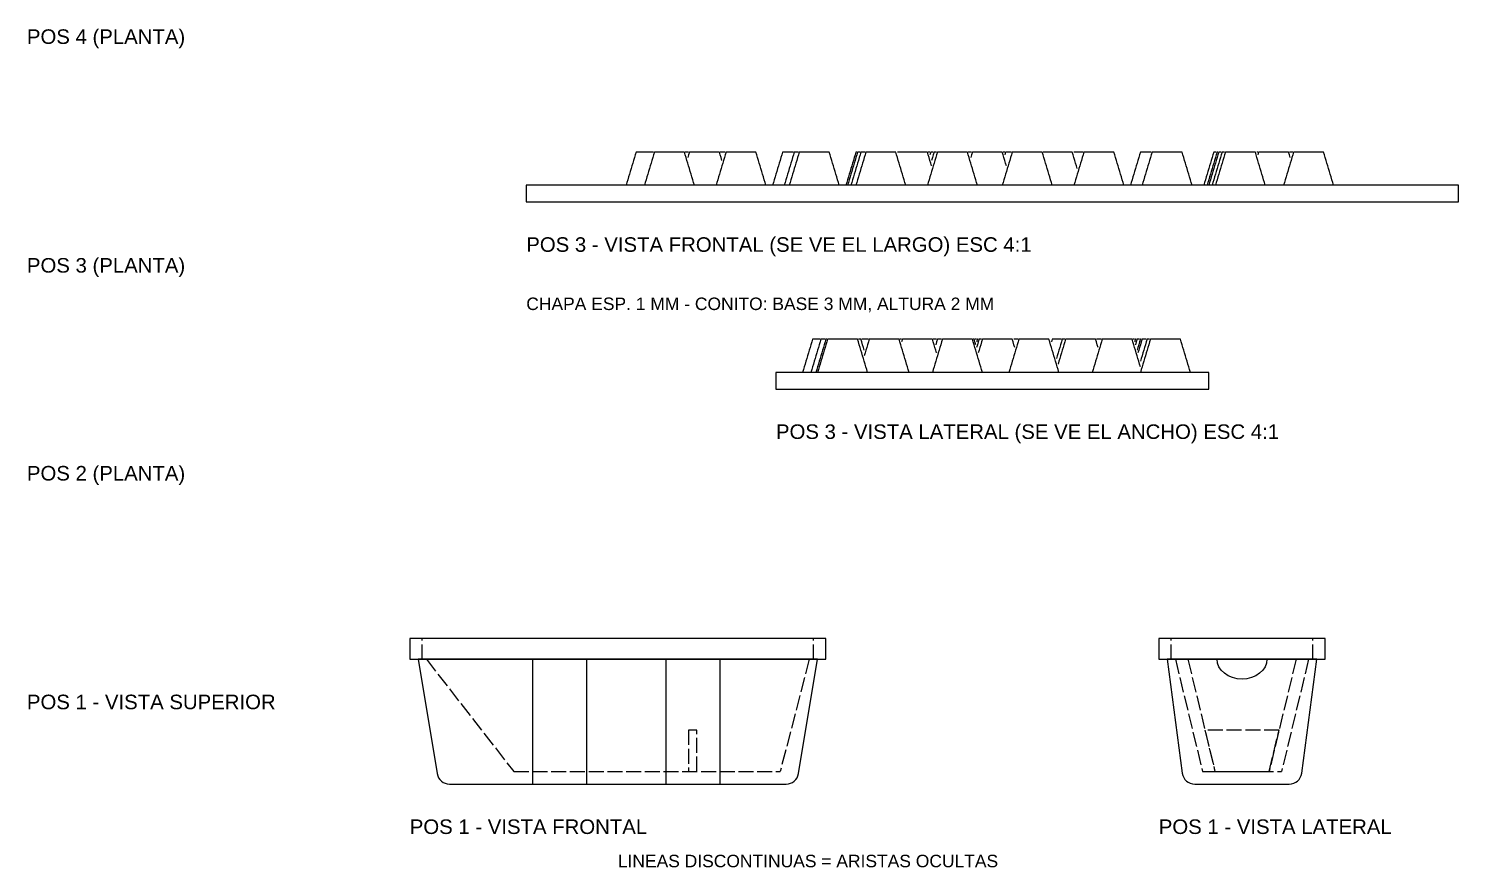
# Model space of a CAD drawing. Header units: millimetres. Extents: x -60 to 672, y -170 to 270.
# Drawn here: x 328.4 to 672, y -20 to 181.7 of the extents above; entities that cross this region are included whole.
import ezdxf

# ---------------------------------------------------------------- set-up
doc = ezdxf.new("R2010")
doc.units = ezdxf.units.MM
doc.linetypes.add('ACAD_ISO02W100', pattern=[15, 12, -3])
doc.styles.get("Standard").update_dxf_attribs({"font": 'arial.ttf'})

msp = doc.modelspace()

# ---------------------------------------------------------------- linework, layer by layer
at = {"linetype": 'ACAD_ISO02W100', "ltscale": 0.3}
for p, q in [((423, 30), (423, 35)), ((517, 30), (517, 35)), ((603, 30), (603, 35)), ((637, 30), (637, 35)), ((423, 30), (517, 30)), ((424, 30), (445, 3)), ((424, 30), (427.68, 25.26)), ((516, 30), (509, 3)), ((603, 30), (607, 30)), ((604, 30), (610.5, 3)), ((607, 30), (613.5, 3)), ((633, 30), (626.5, 3)), ((636, 30), (629.5, 3)), ((637, 30), (633, 30)), ((445, 3), (509, 3)), ((610.5, 3), (629.5, 3))]:
    msp.add_line(p, q, dxfattribs=at)
for p, q in [((449.5, 30), (449.5, 0)), ((462.5, 30), (462.5, 0)), ((481.5, 30), (481.5, 0)), ((494.5, 30), (494.5, 0))]:
    msp.add_line(p, q)
for points in [[(478.6, 152), (478.4, 152), (478.2, 152), (478, 152), (477.8, 152), (477.6, 152), (477.4, 152), (477.2, 152), (477, 152), (476.8, 152), (476.6, 152), (476.4, 152), (476.2, 152), (476, 152), (475.8, 152), (475.6, 152), (475.4, 152), (475.2, 152), (475, 152), (474.8, 152), (474.6, 152), (474.4, 152), (474.2, 151.33), (474, 150.67), (473.8, 150), (473.6, 149.33), (473.4, 148.67), (473.2, 148), (473, 147.33), (472.8, 146.67), (472.6, 146), (472.4, 145.33), (472.2, 144.67), (472, 144)], [(488.4, 144), (488.2, 144.67), (488, 145.33), (487.8, 146), (487.6, 146.67), (487.4, 147.33), (487.2, 148), (487, 148.67), (486.8, 149.33), (486.6, 150), (486.4, 150.67), (486.2, 151.33), (486, 152), (485.8, 152), (485.6, 152), (485.4, 152), (485.2, 152), (485, 152), (484.8, 152), (484.6, 152), (484.4, 152), (484.2, 152), (484, 152), (483.8, 152), (483.6, 152), (483.4, 152), (483.2, 152), (483, 152), (482.8, 152), (482.6, 152), (482.4, 152), (482.2, 152), (482, 152), (481.8, 152), (481.6, 152), (481.4, 152), (481.2, 152), (481, 152), (480.8, 152), (480.6, 152), (480.4, 152), (480.2, 152), (480, 152), (479.8, 152), (479.6, 152), (479.4, 152), (479.2, 152), (479, 152), (478.8, 152), (478.6, 151.33), (478.4, 150.67), (478.2, 150), (478, 149.33), (477.8, 148.67), (477.6, 148), (477.4, 147.33), (477.2, 146.67), (477, 146), (476.8, 145.33), (476.6, 144.67), (476.4, 144)], [(487, 152), (486.8, 152), (486.6, 152), (486.4, 152), (486.2, 152)], [(495, 150), (494.8, 150.67), (494.6, 151.33), (494.4, 152), (494.2, 152), (494, 152), (493.8, 152), (493.6, 152), (493.4, 152), (493.2, 152), (493, 152), (492.8, 152), (492.6, 152), (492.4, 152), (492.2, 152), (492, 152), (491.8, 152), (491.6, 152), (491.4, 152), (491.2, 152), (491, 152), (490.8, 152), (490.6, 152), (490.4, 152), (490.2, 152), (490, 152), (489.8, 152), (489.6, 152), (489.4, 152), (489.2, 152), (489, 152), (488.8, 152), (488.6, 152), (488.4, 152), (488.2, 152), (488, 152), (487.8, 152), (487.6, 152), (487.4, 152), (487.2, 152), (487, 151.33), (486.8, 150.67)], [(505.6, 144), (505.4, 144.67), (505.2, 145.33), (505, 146), (504.8, 146.67), (504.6, 147.33), (504.4, 148), (504.2, 148.67), (504, 149.33), (503.8, 150), (503.6, 150.67), (503.4, 151.33), (503.2, 152), (503, 152), (502.8, 152), (502.6, 152), (502.4, 152), (502.2, 152), (502, 152), (501.8, 152), (501.6, 152), (501.4, 152), (501.2, 152), (501, 152), (500.8, 152), (500.6, 152), (500.4, 152), (500.2, 152), (500, 152), (499.8, 152), (499.6, 152), (499.4, 152), (499.2, 152), (499, 152), (498.8, 152), (498.6, 152), (498.4, 152), (498.2, 152), (498, 152), (497.8, 152), (497.6, 152), (497.4, 152), (497.2, 152), (497, 152), (496.8, 152), (496.6, 152), (496.4, 152), (496.2, 152), (496, 152), (495.8, 151.33), (495.6, 150.67), (495.4, 150), (495.2, 149.33), (495, 148.67), (494.8, 148), (494.6, 147.33), (494.4, 146.67), (494.2, 146), (494, 145.33), (493.8, 144.67), (493.6, 144)], [(495.8, 152), (495.6, 152), (495.4, 152), (495.2, 152), (495, 152), (494.8, 152), (494.6, 152)], [(512.2, 152), (512, 152), (511.8, 152), (511.6, 152), (511.4, 152), (511.2, 152), (511, 152), (510.8, 152), (510.6, 152), (510.4, 152), (510.2, 152), (510, 152), (509.8, 152), (509.6, 152), (509.4, 151.33), (509.2, 150.67), (509, 150), (508.8, 149.33), (508.6, 148.67), (508.4, 148), (508.2, 147.33), (508, 146.67), (507.8, 146), (507.6, 145.33), (507.4, 144.67), (507.2, 144)], [(513.4, 152), (513.2, 152), (513, 152), (512.8, 152), (512.6, 152), (512.4, 152), (512.2, 151.33), (512, 150.67), (511.8, 150), (511.6, 149.33), (511.4, 148.67), (511.2, 148), (511, 147.33), (510.8, 146.67), (510.6, 146), (510.4, 145.33), (510.2, 144.67), (510, 144)], [(523.2, 144), (523, 144.67), (522.8, 145.33), (522.6, 146), (522.4, 146.67), (522.2, 147.33), (522, 148), (521.8, 148.67), (521.6, 149.33), (521.4, 150), (521.2, 150.67), (521, 151.33), (520.8, 152), (520.6, 152), (520.4, 152), (520.2, 152), (520, 152), (519.8, 152), (519.6, 152), (519.4, 152), (519.2, 152), (519, 152), (518.8, 152), (518.6, 152), (518.4, 152), (518.2, 152), (518, 152), (517.8, 152), (517.6, 152), (517.4, 152), (517.2, 152), (517, 152), (516.8, 152), (516.6, 152), (516.4, 152), (516.2, 152), (516, 152), (515.8, 152), (515.6, 152), (515.4, 152), (515.2, 152), (515, 152), (514.8, 152), (514.6, 152), (514.4, 152), (514.2, 152), (514, 152), (513.8, 152), (513.6, 152), (513.4, 151.33), (513.2, 150.67), (513, 150), (512.8, 149.33), (512.6, 148.67), (512.4, 148), (512.2, 147.33), (512, 146.67), (511.8, 146), (511.6, 145.33), (511.4, 144.67), (511.2, 144)], [(527.4, 152), (527.2, 152), (527, 151.33), (526.8, 150.67), (526.6, 150), (526.4, 149.33), (526.2, 148.67), (526, 148), (525.8, 147.33), (525.6, 146.67), (525.4, 146), (525.2, 145.33), (525, 144.67), (524.8, 144)], [(528.2, 152), (528, 152), (527.8, 152), (527.6, 152), (527.4, 151.33), (527.2, 150.67), (527, 150), (526.8, 149.33), (526.6, 148.67), (526.4, 148), (526.2, 147.33), (526, 146.67), (525.8, 146), (525.6, 145.33), (525.4, 144.67), (525.2, 144)], [(529.4, 152), (529.2, 152), (529, 152), (528.8, 152), (528.6, 152), (528.4, 152), (528.2, 151.33), (528, 150.67), (527.8, 150), (527.6, 149.33), (527.4, 148.67), (527.2, 148), (527, 147.33), (526.8, 146.67), (526.6, 146), (526.4, 145.33), (526.2, 144.67), (526, 144)], [(539.2, 144), (539, 144.67), (538.8, 145.33), (538.6, 146), (538.4, 146.67), (538.2, 147.33), (538, 148), (537.8, 148.67), (537.6, 149.33), (537.4, 150), (537.2, 150.67), (537, 151.33), (536.8, 152), (536.6, 152), (536.4, 152), (536.2, 152), (536, 152), (535.8, 152), (535.6, 152), (535.4, 152), (535.2, 152), (535, 152), (534.8, 152), (534.6, 152), (534.4, 152), (534.2, 152), (534, 152), (533.8, 152), (533.6, 152), (533.4, 152), (533.2, 152), (533, 152), (532.8, 152), (532.6, 152), (532.4, 152), (532.2, 152), (532, 152), (531.8, 152), (531.6, 152), (531.4, 152), (531.2, 152), (531, 152), (530.8, 152), (530.6, 152), (530.4, 152), (530.2, 152), (530, 152), (529.8, 152), (529.6, 152), (529.4, 151.33), (529.2, 150.67), (529, 150), (528.8, 149.33), (528.6, 148.67), (528.4, 148), (528.2, 147.33), (528, 146.67), (527.8, 146), (527.6, 145.33), (527.4, 144.67), (527.2, 144)], [(545.4, 148.67), (545.2, 149.33), (545, 150), (544.8, 150.67), (544.6, 151.33), (544.4, 152), (544.2, 152), (544, 152), (543.8, 152), (543.6, 152), (543.4, 152), (543.2, 152), (543, 152), (542.8, 152), (542.6, 152), (542.4, 152), (542.2, 152), (542, 152), (541.8, 152), (541.6, 152), (541.4, 152), (541.2, 152), (541, 152), (540.8, 152), (540.6, 152), (540.4, 152), (540.2, 152), (540, 152), (539.8, 152), (539.6, 152), (539.4, 152), (539.2, 152), (539, 152), (538.8, 152), (538.6, 152), (538.4, 152), (538.2, 152), (538, 152), (537.8, 152), (537.6, 152), (537.4, 152), (537.2, 152)], [(556.4, 144), (556.2, 144.67), (556, 145.33), (555.8, 146), (555.6, 146.67), (555.4, 147.33), (555.2, 148), (555, 148.67), (554.8, 149.33), (554.6, 150), (554.4, 150.67), (554.2, 151.33), (554, 152), (553.8, 152), (553.6, 152), (553.4, 152), (553.2, 152), (553, 152), (552.8, 152), (552.6, 152), (552.4, 152), (552.2, 152), (552, 152), (551.8, 152), (551.6, 152), (551.4, 152), (551.2, 152), (551, 152), (550.8, 152), (550.6, 152), (550.4, 152), (550.2, 152), (550, 152), (549.8, 152), (549.6, 152), (549.4, 152), (549.2, 152), (549, 152), (548.8, 152), (548.6, 152), (548.4, 152), (548.2, 152), (548, 152), (547.8, 152), (547.6, 152), (547.4, 152), (547.2, 152), (547, 152), (546.8, 152), (546.6, 151.33), (546.4, 150.67), (546.2, 150), (546, 149.33), (545.8, 148.67), (545.6, 148), (545.4, 147.33), (545.2, 146.67), (545, 146), (544.8, 145.33), (544.6, 144.67), (544.4, 144)], [(545, 152), (544.8, 152), (544.6, 152)], [(545.8, 152), (545.6, 152), (545.4, 152), (545.2, 152), (545, 151.33)], [(546.6, 152), (546.4, 152), (546.2, 152), (546, 152), (545.8, 151.33), (545.6, 150.67), (545.4, 150)], [(555, 152), (554.8, 152), (554.6, 152), (554.4, 152), (554.2, 152)], [(563.4, 148.67), (563.2, 149.33), (563, 150), (562.8, 150.67), (562.6, 151.33), (562.4, 152), (562.2, 152), (562, 152), (561.8, 152), (561.6, 152), (561.4, 152), (561.2, 152), (561, 152), (560.8, 152), (560.6, 152), (560.4, 152), (560.2, 152), (560, 152), (559.8, 152), (559.6, 152), (559.4, 152), (559.2, 152), (559, 152), (558.8, 152), (558.6, 152), (558.4, 152), (558.2, 152), (558, 152), (557.8, 152), (557.6, 152), (557.4, 152), (557.2, 152), (557, 152), (556.8, 152), (556.6, 152), (556.4, 152), (556.2, 152), (556, 152), (555.8, 152), (555.6, 152), (555.4, 152), (555.2, 152), (555, 151.33), (554.8, 150.67)], [(574.4, 144), (574.2, 144.67), (574, 145.33), (573.8, 146), (573.6, 146.67), (573.4, 147.33), (573.2, 148), (573, 148.67), (572.8, 149.33), (572.6, 150), (572.4, 150.67), (572.2, 151.33), (572, 152), (571.8, 152), (571.6, 152), (571.4, 152), (571.2, 152), (571, 152), (570.8, 152), (570.6, 152), (570.4, 152), (570.2, 152), (570, 152), (569.8, 152), (569.6, 152), (569.4, 152), (569.2, 152), (569, 152), (568.8, 152), (568.6, 152), (568.4, 152), (568.2, 152), (568, 152), (567.8, 152), (567.6, 152), (567.4, 152), (567.2, 152), (567, 152), (566.8, 152), (566.6, 152), (566.4, 152), (566.2, 152), (566, 152), (565.8, 152), (565.6, 152), (565.4, 152), (565.2, 152), (565, 152), (564.8, 152), (564.6, 151.33), (564.4, 150.67), (564.2, 150), (564, 149.33), (563.8, 148.67), (563.6, 148), (563.4, 147.33), (563.2, 146.67), (563, 146), (562.8, 145.33), (562.6, 144.67), (562.4, 144)], [(563, 152), (562.8, 152), (562.6, 152)], [(564.6, 152), (564.4, 152), (564.2, 152), (564, 152), (563.8, 152), (563.6, 152), (563.4, 152), (563.2, 152), (563, 151.33)], [(580.4, 148), (580.2, 148.67), (580, 149.33), (579.8, 150), (579.6, 150.67), (579.4, 151.33), (579.2, 152), (579, 152), (578.8, 152), (578.6, 152), (578.4, 152), (578.2, 152), (578, 152), (577.8, 152), (577.6, 152), (577.4, 152), (577.2, 152), (577, 152), (576.8, 152), (576.6, 152), (576.4, 152), (576.2, 152), (576, 152), (575.8, 152), (575.6, 152), (575.4, 152), (575.2, 152), (575, 152), (574.8, 152), (574.6, 152), (574.4, 152), (574.2, 152), (574, 152), (573.8, 152), (573.6, 152), (573.4, 152), (573.2, 152), (573, 152), (572.8, 152), (572.6, 152), (572.4, 152), (572.2, 152)], [(581.8, 152), (581.6, 152), (581.4, 152), (581.2, 152), (581, 152), (580.8, 152), (580.6, 152), (580.4, 152), (580.2, 152), (580, 152), (579.8, 152), (579.6, 152)], [(591.6, 144), (591.4, 144.67), (591.2, 145.33), (591, 146), (590.8, 146.67), (590.6, 147.33), (590.4, 148), (590.2, 148.67), (590, 149.33), (589.8, 150), (589.6, 150.67), (589.4, 151.33), (589.2, 152), (589, 152), (588.8, 152), (588.6, 152), (588.4, 152), (588.2, 152), (588, 152), (587.8, 152), (587.6, 152), (587.4, 152), (587.2, 152), (587, 152), (586.8, 152), (586.6, 152), (586.4, 152), (586.2, 152), (586, 152), (585.8, 152), (585.6, 152), (585.4, 152), (585.2, 152), (585, 152), (584.8, 152), (584.6, 152), (584.4, 152), (584.2, 152), (584, 152), (583.8, 152), (583.6, 152), (583.4, 152), (583.2, 152), (583, 152), (582.8, 152), (582.6, 152), (582.4, 152), (582.2, 152), (582, 152), (581.8, 151.33), (581.6, 150.67), (581.4, 150), (581.2, 149.33), (581, 148.67), (580.8, 148), (580.6, 147.33), (580.4, 146.67), (580.2, 146), (580, 145.33), (579.8, 144.67), (579.6, 144)], [(598.2, 152), (598, 152), (597.8, 152), (597.6, 152), (597.4, 152), (597.2, 152), (597, 152), (596.8, 152), (596.6, 152), (596.4, 152), (596.2, 152), (596, 152), (595.8, 152), (595.6, 152), (595.4, 151.33), (595.2, 150.67), (595, 150), (594.8, 149.33), (594.6, 148.67), (594.4, 148), (594.2, 147.33), (594, 146.67), (593.8, 146), (593.6, 145.33), (593.4, 144.67), (593.2, 144)], [(608, 144), (607.8, 144.67), (607.6, 145.33), (607.4, 146), (607.2, 146.67), (607, 147.33), (606.8, 148), (606.6, 148.67), (606.4, 149.33), (606.2, 150), (606, 150.67), (605.8, 151.33), (605.6, 152), (605.4, 152), (605.2, 152), (605, 152), (604.8, 152), (604.6, 152), (604.4, 152), (604.2, 152), (604, 152), (603.8, 152), (603.6, 152), (603.4, 152), (603.2, 152), (603, 152), (602.8, 152), (602.6, 152), (602.4, 152), (602.2, 152), (602, 152), (601.8, 152), (601.6, 152), (601.4, 152), (601.2, 152), (601, 152), (600.8, 152), (600.6, 152), (600.4, 152), (600.2, 152), (600, 152), (599.8, 152), (599.6, 152), (599.4, 152), (599.2, 152), (599, 152), (598.8, 152), (598.6, 152), (598.4, 152), (598.2, 151.33), (598, 150.67), (597.8, 150), (597.6, 149.33), (597.4, 148.67), (597.2, 148), (597, 147.33), (596.8, 146.67), (596.6, 146), (596.4, 145.33), (596.2, 144.67), (596, 144)], [(613.8, 152), (613.6, 152), (613.4, 152), (613.2, 152), (613, 151.33), (612.8, 150.67), (612.6, 150), (612.4, 149.33), (612.2, 148.67), (612, 148), (611.8, 147.33), (611.6, 146.67), (611.4, 146), (611.2, 145.33), (611, 144.67), (610.8, 144)], [(614.2, 152), (614, 152), (613.8, 151.33), (613.6, 150.67), (613.4, 150), (613.2, 149.33), (613, 148.67), (612.8, 148), (612.6, 147.33), (612.4, 146.67), (612.2, 146), (612, 145.33), (611.8, 144.67), (611.6, 144)], [(615, 152), (614.8, 152), (614.6, 152), (614.4, 152), (614.2, 151.33), (614, 150.67), (613.8, 150), (613.6, 149.33), (613.4, 148.67), (613.2, 148), (613, 147.33), (612.8, 146.67), (612.6, 146), (612.4, 145.33), (612.2, 144.67), (612, 144)], [(615.8, 152), (615.6, 152), (615.4, 152), (615.2, 152), (615, 151.33), (614.8, 150.67), (614.6, 150), (614.4, 149.33), (614.2, 148.67), (614, 148), (613.8, 147.33), (613.6, 146.67), (613.4, 146), (613.2, 145.33), (613, 144.67), (612.8, 144)], [(625.6, 144), (625.4, 144.67), (625.2, 145.33), (625, 146), (624.8, 146.67), (624.6, 147.33), (624.4, 148), (624.2, 148.67), (624, 149.33), (623.8, 150), (623.6, 150.67), (623.4, 151.33), (623.2, 152), (623, 152), (622.8, 152), (622.6, 152), (622.4, 152), (622.2, 152), (622, 152), (621.8, 152), (621.6, 152), (621.4, 152), (621.2, 152), (621, 152), (620.8, 152), (620.6, 152), (620.4, 152), (620.2, 152), (620, 152), (619.8, 152), (619.6, 152), (619.4, 152), (619.2, 152), (619, 152), (618.8, 152), (618.6, 152), (618.4, 152), (618.2, 152), (618, 152), (617.8, 152), (617.6, 152), (617.4, 152), (617.2, 152), (617, 152), (616.8, 152), (616.6, 152), (616.4, 152), (616.2, 152), (616, 152), (615.8, 151.33), (615.6, 150.67), (615.4, 150), (615.2, 149.33), (615, 148.67), (614.8, 148), (614.6, 147.33), (614.4, 146.67), (614.2, 146), (614, 145.33), (613.8, 144.67), (613.6, 144)], [(623.8, 152), (623.6, 152)], [(631.6, 150.67), (631.4, 151.33), (631.2, 152), (631, 152), (630.8, 152), (630.6, 152), (630.4, 152), (630.2, 152), (630, 152), (629.8, 152), (629.6, 152), (629.4, 152), (629.2, 152), (629, 152), (628.8, 152), (628.6, 152), (628.4, 152), (628.2, 152), (628, 152), (627.8, 152), (627.6, 152), (627.4, 152), (627.2, 152), (627, 152), (626.8, 152), (626.6, 152), (626.4, 152), (626.2, 152), (626, 152), (625.8, 152), (625.6, 152), (625.4, 152), (625.2, 152), (625, 152), (624.8, 152), (624.6, 152), (624.4, 152), (624.2, 152), (624, 152), (623.8, 151.33)], [(642, 144), (641.8, 144.67), (641.6, 145.33), (641.4, 146), (641.2, 146.67), (641, 147.33), (640.8, 148), (640.6, 148.67), (640.4, 149.33), (640.2, 150), (640, 150.67), (639.8, 151.33), (639.6, 152), (639.4, 152), (639.2, 152), (639, 152), (638.8, 152), (638.6, 152), (638.4, 152), (638.2, 152), (638, 152), (637.8, 152), (637.6, 152), (637.4, 152), (637.2, 152), (637, 152), (636.8, 152), (636.6, 152), (636.4, 152), (636.2, 152), (636, 152), (635.8, 152), (635.6, 152), (635.4, 152), (635.2, 152), (635, 152), (634.8, 152), (634.6, 152), (634.4, 152), (634.2, 152), (634, 152), (633.8, 152), (633.6, 152), (633.4, 152), (633.2, 152), (633, 152), (632.8, 152), (632.6, 152), (632.4, 152), (632.2, 151.33), (632, 150.67), (631.8, 150), (631.6, 149.33), (631.4, 148.67), (631.2, 148), (631, 147.33), (630.8, 146.67), (630.6, 146), (630.4, 145.33), (630.2, 144.67), (630, 144)], [(632.2, 152), (632, 152), (631.8, 152), (631.6, 152), (631.4, 152)], [(518.6, 107), (518.4, 107), (518.2, 107), (518, 107), (517.8, 107), (517.6, 107), (517.4, 107), (517.2, 107), (517, 107), (516.8, 107), (516.6, 106.33), (516.4, 105.67), (516.2, 105), (516, 104.33), (515.8, 103.67), (515.6, 103), (515.4, 102.33), (515.2, 101.67), (515, 101), (514.8, 100.33), (514.6, 99.67), (514.4, 99)], [(519.8, 107), (519.6, 107), (519.4, 107), (519.2, 107), (519, 107), (518.8, 107), (518.6, 106.33), (518.4, 105.67), (518.2, 105), (518, 104.33), (517.8, 103.67), (517.6, 103), (517.4, 102.33), (517.2, 101.67), (517, 101), (516.8, 100.33), (516.6, 99.67), (516.4, 99)], [(520.2, 107), (520, 107), (519.8, 106.33), (519.6, 105.67), (519.4, 105), (519.2, 104.33), (519, 103.67), (518.8, 103), (518.6, 102.33), (518.4, 101.67), (518.2, 101), (518, 100.33), (517.8, 99.67), (517.6, 99)], [(530, 99), (529.8, 99.67), (529.6, 100.33), (529.4, 101), (529.2, 101.67), (529, 102.33), (528.8, 103), (528.6, 103.67), (528.4, 104.33), (528.2, 105), (528, 105.67), (527.8, 106.33), (527.6, 107), (527.4, 107), (527.2, 107), (527, 107), (526.8, 107), (526.6, 107), (526.4, 107), (526.2, 107), (526, 107), (525.8, 107), (525.6, 107), (525.4, 107), (525.2, 107), (525, 107), (524.8, 107), (524.6, 107), (524.4, 107), (524.2, 107), (524, 107), (523.8, 107), (523.6, 107), (523.4, 107), (523.2, 107), (523, 107), (522.8, 107), (522.6, 107), (522.4, 107), (522.2, 107), (522, 107), (521.8, 107), (521.6, 107), (521.4, 107), (521.2, 107), (521, 107), (520.8, 107), (520.6, 107), (520.4, 107), (520.2, 106.33), (520, 105.67), (519.8, 105), (519.6, 104.33), (519.4, 103.67), (519.2, 103), (519, 102.33), (518.8, 101.67), (518.6, 101), (518.4, 100.33), (518.2, 99.67), (518, 99)], [(529.2, 104.33), (529, 105), (528.8, 105.67), (528.6, 106.33), (528.4, 107), (528.2, 107), (528, 107), (527.8, 107)], [(530.2, 107), (530, 107), (529.8, 107), (529.6, 107), (529.4, 107), (529.2, 107), (529, 107), (528.8, 107), (528.6, 107)], [(540, 99), (539.8, 99.67), (539.6, 100.33), (539.4, 101), (539.2, 101.67), (539, 102.33), (538.8, 103), (538.6, 103.67), (538.4, 104.33), (538.2, 105), (538, 105.67), (537.8, 106.33), (537.6, 107), (537.4, 107), (537.2, 107), (537, 107), (536.8, 107), (536.6, 107), (536.4, 107), (536.2, 107), (536, 107), (535.8, 107), (535.6, 107), (535.4, 107), (535.2, 107), (535, 107), (534.8, 107), (534.6, 107), (534.4, 107), (534.2, 107), (534, 107), (533.8, 107), (533.6, 107), (533.4, 107), (533.2, 107), (533, 107), (532.8, 107), (532.6, 107), (532.4, 107), (532.2, 107), (532, 107), (531.8, 107), (531.6, 107), (531.4, 107), (531.2, 107), (531, 107), (530.8, 107), (530.6, 107), (530.4, 107), (530.2, 106.33), (530, 105.67), (529.8, 105), (529.6, 104.33), (529.4, 103.67), (529.2, 103)], [(538.2, 107), (538, 107), (537.8, 107)], [(546.6, 103.67), (546.4, 104.33), (546.2, 105), (546, 105.67), (545.8, 106.33), (545.6, 107), (545.4, 107), (545.2, 107), (545, 107), (544.8, 107), (544.6, 107), (544.4, 107), (544.2, 107), (544, 107), (543.8, 107), (543.6, 107), (543.4, 107), (543.2, 107), (543, 107), (542.8, 107), (542.6, 107), (542.4, 107), (542.2, 107), (542, 107), (541.8, 107), (541.6, 107), (541.4, 107), (541.2, 107), (541, 107), (540.8, 107), (540.6, 107), (540.4, 107), (540.2, 107), (540, 107), (539.8, 107), (539.6, 107), (539.4, 107), (539.2, 107), (539, 107), (538.8, 107), (538.6, 107), (538.4, 107), (538.2, 106.33)], [(557.6, 99), (557.4, 99.67), (557.2, 100.33), (557, 101), (556.8, 101.67), (556.6, 102.33), (556.4, 103), (556.2, 103.67), (556, 104.33), (555.8, 105), (555.6, 105.67), (555.4, 106.33), (555.2, 107), (555, 107), (554.8, 107), (554.6, 107), (554.4, 107), (554.2, 107), (554, 107), (553.8, 107), (553.6, 107), (553.4, 107), (553.2, 107), (553, 107), (552.8, 107), (552.6, 107), (552.4, 107), (552.2, 107), (552, 107), (551.8, 107), (551.6, 107), (551.4, 107), (551.2, 107), (551, 107), (550.8, 107), (550.6, 107), (550.4, 107), (550.2, 107), (550, 107), (549.8, 107), (549.6, 107), (549.4, 107), (549.2, 107), (549, 107), (548.8, 107), (548.6, 107), (548.4, 107), (548.2, 107), (548, 107), (547.8, 106.33), (547.6, 105.67), (547.4, 105), (547.2, 104.33), (547, 103.67), (546.8, 103), (546.6, 102.33), (546.4, 101.67), (546.2, 101), (546, 100.33), (545.8, 99.67), (545.6, 99)], [(546.6, 107), (546.4, 107), (546.2, 107), (546, 107), (545.8, 107)], [(547.8, 107), (547.6, 107), (547.4, 107), (547.2, 107), (547, 107), (546.8, 107), (546.6, 106.33), (546.4, 105.67)], [(556, 105.67), (555.8, 106.33), (555.6, 107), (555.4, 107)], [(556.2, 107), (556, 107), (555.8, 107)], [(556.6, 107), (556.4, 107), (556.2, 106.33)], [(557.4, 107), (557.2, 107), (557, 107), (556.8, 107), (556.6, 106.33), (556.4, 105.67), (556.2, 105)], [(565.4, 105), (565.2, 105.67), (565, 106.33), (564.8, 107), (564.6, 107), (564.4, 107), (564.2, 107), (564, 107), (563.8, 107), (563.6, 107), (563.4, 107), (563.2, 107), (563, 107), (562.8, 107), (562.6, 107), (562.4, 107), (562.2, 107), (562, 107), (561.8, 107), (561.6, 107), (561.4, 107), (561.2, 107), (561, 107), (560.8, 107), (560.6, 107), (560.4, 107), (560.2, 107), (560, 107), (559.8, 107), (559.6, 107), (559.4, 107), (559.2, 107), (559, 107), (558.8, 107), (558.6, 107), (558.4, 107), (558.2, 107), (558, 107), (557.8, 107), (557.6, 107), (557.4, 106.33), (557.2, 105.67), (557, 105), (556.8, 104.33), (556.6, 103.67)], [(576, 99), (575.8, 99.67), (575.6, 100.33), (575.4, 101), (575.2, 101.67), (575, 102.33), (574.8, 103), (574.6, 103.67), (574.4, 104.33), (574.2, 105), (574, 105.67), (573.8, 106.33), (573.6, 107), (573.4, 107), (573.2, 107), (573, 107), (572.8, 107), (572.6, 107), (572.4, 107), (572.2, 107), (572, 107), (571.8, 107), (571.6, 107), (571.4, 107), (571.2, 107), (571, 107), (570.8, 107), (570.6, 107), (570.4, 107), (570.2, 107), (570, 107), (569.8, 107), (569.6, 107), (569.4, 107), (569.2, 107), (569, 107), (568.8, 107), (568.6, 107), (568.4, 107), (568.2, 107), (568, 107), (567.8, 107), (567.6, 107), (567.4, 107), (567.2, 107), (567, 107), (566.8, 107), (566.6, 107), (566.4, 107), (566.2, 106.33), (566, 105.67), (565.8, 105), (565.6, 104.33), (565.4, 103.67), (565.2, 103), (565, 102.33), (564.8, 101.67), (564.6, 101), (564.4, 100.33), (564.2, 99.67), (564, 99)], [(566.2, 107), (566, 107), (565.8, 107), (565.6, 107), (565.4, 107), (565.2, 107)], [(576.6, 107), (576.4, 107), (576.2, 107), (576, 107), (575.8, 107), (575.6, 107), (575.4, 107), (575.2, 107), (575, 107), (574.8, 107), (574.6, 107), (574.4, 107), (574.2, 106.33)], [(577.4, 107), (577.2, 107), (577, 107), (576.8, 107), (576.6, 106.33), (576.4, 105.67), (576.2, 105), (576, 104.33), (575.8, 103.67), (575.6, 103), (575.4, 102.33)], [(585.4, 105), (585.2, 105.67), (585, 106.33), (584.8, 107), (584.6, 107), (584.4, 107), (584.2, 107), (584, 107), (583.8, 107), (583.6, 107), (583.4, 107), (583.2, 107), (583, 107), (582.8, 107), (582.6, 107), (582.4, 107), (582.2, 107), (582, 107), (581.8, 107), (581.6, 107), (581.4, 107), (581.2, 107), (581, 107), (580.8, 107), (580.6, 107), (580.4, 107), (580.2, 107), (580, 107), (579.8, 107), (579.6, 107), (579.4, 107), (579.2, 107), (579, 107), (578.8, 107), (578.6, 107), (578.4, 107), (578.2, 107), (578, 107), (577.8, 107), (577.6, 107), (577.4, 106.33), (577.2, 105.67), (577, 105), (576.8, 104.33), (576.6, 103.67), (576.4, 103), (576.2, 102.33), (576, 101.67), (575.8, 101)], [(595.6, 100.33), (595.4, 101), (595.2, 101.67), (595, 102.33), (594.8, 103), (594.6, 103.67), (594.4, 104.33), (594.2, 105), (594, 105.67), (593.8, 106.33), (593.6, 107), (593.4, 107), (593.2, 107), (593, 107), (592.8, 107), (592.6, 107), (592.4, 107), (592.2, 107), (592, 107), (591.8, 107), (591.6, 107), (591.4, 107), (591.2, 107), (591, 107), (590.8, 107), (590.6, 107), (590.4, 107), (590.2, 107), (590, 107), (589.8, 107), (589.6, 107), (589.4, 107), (589.2, 107), (589, 107), (588.8, 107), (588.6, 107), (588.4, 107), (588.2, 107), (588, 107), (587.8, 107), (587.6, 107), (587.4, 107), (587.2, 107), (587, 107), (586.8, 107), (586.6, 107), (586.4, 107), (586.2, 106.33), (586, 105.67), (585.8, 105), (585.6, 104.33), (585.4, 103.67), (585.2, 103), (585, 102.33), (584.8, 101.67), (584.6, 101), (584.4, 100.33), (584.2, 99.67), (584, 99)], [(586.2, 107), (586, 107), (585.8, 107), (585.6, 107), (585.4, 107), (585.2, 107), (585, 107)], [(594.2, 107), (594, 107), (593.8, 107)], [(594.6, 107), (594.4, 107), (594.2, 106.33)], [(595.4, 107), (595.2, 107), (595, 107), (594.8, 107), (594.6, 106.33), (594.4, 105.67)], [(595.8, 107), (595.6, 107), (595.4, 106.33), (595.2, 105.67), (595, 105), (594.8, 104.33)], [(597, 107), (596.8, 107), (596.6, 107), (596.4, 107), (596.2, 107), (596, 107), (595.8, 106.33), (595.6, 105.67), (595.4, 105), (595.2, 104.33), (595, 103.67)], [(597.8, 107), (597.6, 107), (597.4, 107), (597.2, 107), (597, 106.33), (596.8, 105.67), (596.6, 105), (596.4, 104.33), (596.2, 103.67), (596, 103), (595.8, 102.33), (595.6, 101.67)], [(607.6, 99), (607.4, 99.67), (607.2, 100.33), (607, 101), (606.8, 101.67), (606.6, 102.33), (606.4, 103), (606.2, 103.67), (606, 104.33), (605.8, 105), (605.6, 105.67), (605.4, 106.33), (605.2, 107), (605, 107), (604.8, 107), (604.6, 107), (604.4, 107), (604.2, 107), (604, 107), (603.8, 107), (603.6, 107), (603.4, 107), (603.2, 107), (603, 107), (602.8, 107), (602.6, 107), (602.4, 107), (602.2, 107), (602, 107), (601.8, 107), (601.6, 107), (601.4, 107), (601.2, 107), (601, 107), (600.8, 107), (600.6, 107), (600.4, 107), (600.2, 107), (600, 107), (599.8, 107), (599.6, 107), (599.4, 107), (599.2, 107), (599, 107), (598.8, 107), (598.6, 107), (598.4, 107), (598.2, 107), (598, 107), (597.8, 106.33), (597.6, 105.67), (597.4, 105), (597.2, 104.33), (597, 103.67), (596.8, 103), (596.6, 102.33), (596.4, 101.67), (596.2, 101), (596, 100.33), (595.8, 99.67), (595.6, 99)]]:
    msp.add_lwpolyline(points)
for points in [[(448, 140), (672, 140), (672, 144), (448, 144)], [(508, 95), (612, 95), (612, 99), (508, 99)], [(420, 30), (520, 30), (520, 35), (420, 35)], [(600, 30), (640, 30), (640, 35), (600, 35)]]:
    msp.add_lwpolyline(points, close=True)
for points in [[(422, 30), (426.58, 2.51, 0.366629), (429.54, 0), (510.46, 0, 0.366629), (513.42, 2.51), (518, 30)], [(602, 30), (605.65, 2.6, 0.375902), (608.63, 0), (631.37, 0, 0.375902), (634.35, 2.6), (638, 30)]]:
    msp.add_lwpolyline(points, format="xyb", close=True)
for points in [[(626, 30), (625.88, 29.08), (625.54, 28.19), (624.99, 27.37), (624.24, 26.65), (623.33, 26.06), (622.3, 25.62), (621.17, 25.35), (620, 25.26), (618.83, 25.35), (617.7, 25.62), (616.67, 26.06), (615.76, 26.65), (615.01, 27.37), (614.46, 28.19), (614.12, 29.08), (614, 30)], [(487, 3), (489, 3), (489, 13), (487, 13)], [(613.5, 3), (626.5, 3), (628.91, 13), (611.09, 13)]]:
    msp.add_lwpolyline(points, close=True, dxfattribs=at)

# ---------------------------------------------------------------- texts
for s, height, p in [('POS 4 (PLANTA)', 3.5, (328, 178)), ('POS 3 - VISTA FRONTAL (SE VE EL LARGO) ESC 4:1', 3.5, (448, 128)), ('POS 3 (PLANTA)', 3.5, (328, 123)), ('CHAPA ESP. 1 MM - CONITO: BASE 3 MM, ALTURA 2 MM', 3, (448, 114)), ('POS 3 - VISTA LATERAL (SE VE EL ANCHO) ESC 4:1', 3.5, (508, 83)), ('POS 2 (PLANTA)', 3.5, (328, 73)), ('POS 1 - VISTA SUPERIOR', 3.5, (328, 18)), ('POS 1 - VISTA FRONTAL', 3.5, (420, -12)), ('POS 1 - VISTA LATERAL', 3.5, (600, -12)), ('LINEAS DISCONTINUAS = ARISTAS OCULTAS', 3, (470, -20))]:
    msp.add_text(s, height=height).set_placement(p)

doc.saveas('drawing.dxf')
